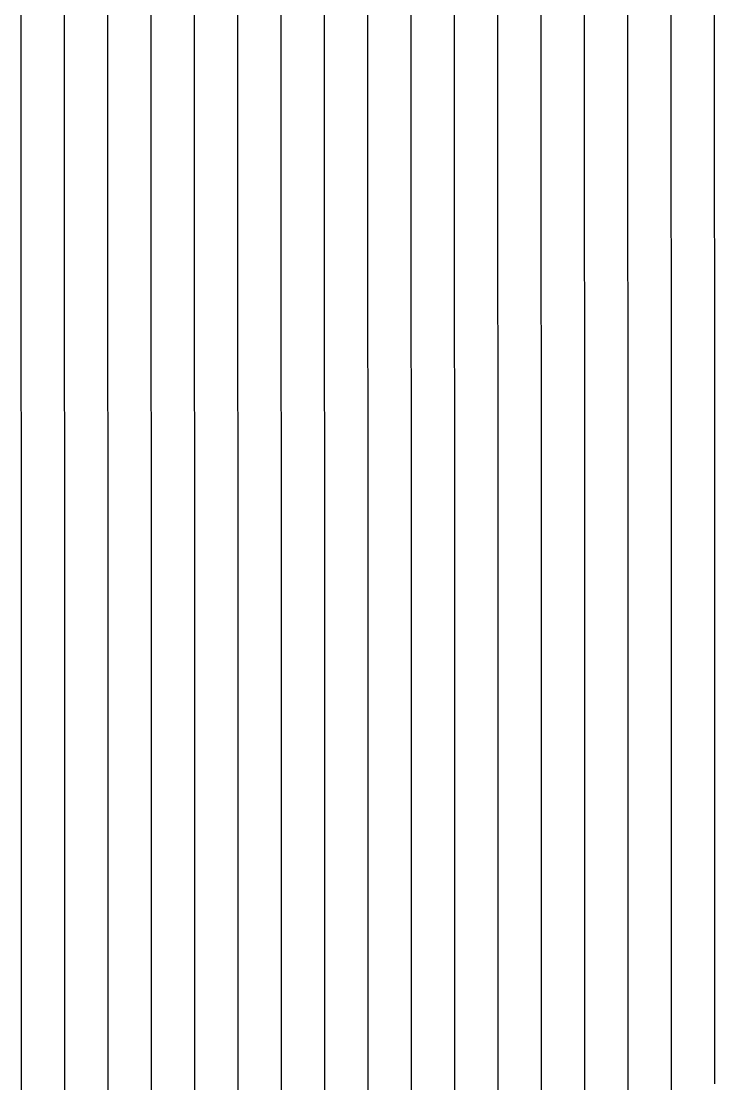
# Model space of a CAD drawing. Header units: metres. Extents: x -287 to 275, y -246 to 245.
# Drawn here: x 195.1 to 275.1, y 0 to 122.5 of the extents above; entities that cross this region are included whole.
import ezdxf

# ---------------------------------------------------------------- set-up
doc = ezdxf.new("R2010")
doc.units = ezdxf.units.M

msp = doc.modelspace()

# ---------------------------------------------------------------- linework, layer by layer
for p, q in [((195.10846, 120.04712, -692.81647), (195.10736, 125.04785, -692.8165)), ((200.10712, 120.04602, -692.8166), (200.10602, 125.04675, -692.8166)), ((205.10571, 120.04492, -692.81665), (205.10461, 125.045654, -692.8167)), ((210.10437, 120.043884, -692.8167), (210.10333, 125.04462, -692.8168)), ((215.10309, 120.04285, -692.81683), (215.10205, 125.04358, -692.81683)), ((220.10175, 120.04193, -692.8169), (220.10077, 125.0426, -692.81696)), ((225.10046, 120.040955, -692.81696), (225.09955, 125.04169, -692.817)), ((230.09924, 120.04004, -692.8171), (230.09833, 125.04071, -692.8171)), ((235.09802, 120.03912, -692.81714), (235.0971, 125.039795, -692.81714)), ((240.0968, 120.03827, -692.8172), (240.09601, 125.03888, -692.81726)), ((245.09564, 120.037415, -692.81726), (245.09479, 125.038086, -692.8173)), ((250.09454, 120.03662, -692.8173), (250.09363, 125.03729, -692.8174)), ((255.09338, 120.03583, -692.81744), (255.09259, 125.03644, -692.81744)), ((260.09222, 120.035034, -692.8175), (260.09143, 125.035645, -692.8175)), ((265.0912, 120.0343, -692.81757), (265.0904, 125.03491, -692.81757)), ((270.09003, 120.03357, -692.8176), (270.08936, 125.03418, -692.8176)), ((275.089, 120.03284, -692.8177), (275.08826, 125.03351, -692.8177)), ((195.10962, 115.046326, -692.8164), (195.10846, 120.04712, -692.81647)), ((200.10815, 115.04529, -692.8165), (200.10712, 120.04602, -692.8166)), ((205.10675, 115.04413, -692.8166), (205.10571, 120.04492, -692.81665)), ((210.10541, 115.04309, -692.8167), (210.10437, 120.043884, -692.8167)), ((215.10406, 115.042175, -692.8168), (215.10309, 120.04285, -692.81683)), ((220.10272, 115.04114, -692.8169), (220.10175, 120.04193, -692.8169)), ((225.10144, 115.04022, -692.81696), (225.10046, 120.040955, -692.81696)), ((230.10016, 115.03931, -692.817), (230.09924, 120.04004, -692.8171)), ((235.09894, 115.03839, -692.81714), (235.09802, 120.03912, -692.81714)), ((240.09772, 115.0376, -692.8172), (240.0968, 120.03827, -692.8172)), ((245.0965, 115.036804, -692.81726), (245.09564, 120.037415, -692.81726)), ((250.09534, 115.03595, -692.8173), (250.09454, 120.03662, -692.8173)), ((255.09418, 115.03516, -692.8174), (255.09338, 120.03583, -692.81744)), ((260.09302, 115.034424, -692.81744), (260.09222, 120.035034, -692.8175)), ((265.09186, 115.03369, -692.8175), (265.0912, 120.0343, -692.81757)), ((270.09082, 115.0329, -692.81757), (270.09003, 120.03357, -692.8176)), ((275.08972, 115.03223, -692.8176), (275.089, 120.03284, -692.8177)), ((195.11072, 110.04553, -692.8164), (195.10962, 115.046326, -692.8164)), ((200.10925, 110.04443, -692.81647), (200.10815, 115.04529, -692.8165)), ((205.10785, 110.043396, -692.8166), (205.10675, 115.04413, -692.8166)), ((210.10645, 110.04236, -692.81665), (210.10541, 115.04309, -692.8167)), ((215.10504, 110.04138, -692.8168), (215.10406, 115.042175, -692.8168)), ((220.1037, 110.040436, -692.81683), (220.10272, 115.04114, -692.8169)), ((225.10236, 110.03949, -692.8169), (225.10144, 115.04022, -692.81696)), ((230.10107, 110.038574, -692.817), (230.10016, 115.03931, -692.817)), ((235.0998, 110.03772, -692.8171), (235.09894, 115.03839, -692.81714)), ((240.09851, 110.036896, -692.81714), (240.09772, 115.0376, -692.8172)), ((245.09729, 110.03604, -692.8172), (245.0965, 115.036804, -692.81726)), ((250.09613, 110.03528, -692.8173), (250.09534, 115.03595, -692.8173)), ((255.09491, 110.034485, -692.8174), (255.09418, 115.03516, -692.8174)), ((260.09375, 110.03372, -692.81744), (260.09302, 115.034424, -692.81744)), ((265.0926, 110.03302, -692.8175), (265.09186, 115.03369, -692.8175)), ((270.0915, 110.03229, -692.81757), (270.09082, 115.0329, -692.81757)), ((275.09033, 110.031586, -692.8176), (275.08972, 115.03223, -692.8176)), ((195.11182, 105.04468, -692.81635), (195.11072, 110.04553, -692.8164)), ((200.11035, 105.04361, -692.81647), (200.10925, 110.04443, -692.81647)), ((205.10889, 105.04257, -692.8165), (205.10785, 110.043396, -692.8166)), ((210.10736, 105.041565, -692.81665), (210.10645, 110.04236, -692.81665)), ((215.10596, 105.04059, -692.8167), (215.10504, 110.04138, -692.8168)), ((220.10461, 105.03964, -692.81683), (220.1037, 110.040436, -692.81683)), ((225.10327, 105.03873, -692.8169), (225.10236, 110.03949, -692.8169)), ((230.10193, 105.03784, -692.81696), (230.10107, 110.038574, -692.817)), ((235.10065, 105.03696, -692.8171), (235.0998, 110.03772, -692.8171)), ((240.09937, 105.03613, -692.81714), (240.09851, 110.036896, -692.81714)), ((245.09808, 105.03534, -692.8172), (245.09729, 110.03604, -692.8172)), ((250.09686, 105.034546, -692.81726), (250.09613, 110.03528, -692.8173)), ((255.09564, 105.03378, -692.8173), (255.09491, 110.034485, -692.8174)), ((260.09442, 105.03305, -692.8174), (260.09375, 110.03372, -692.81744)), ((265.09326, 105.03235, -692.8175), (265.0926, 110.03302, -692.8175)), ((270.09216, 105.03165, -692.81757), (270.0915, 110.03229, -692.81757)), ((275.091, 105.030945, -692.8176), (275.09033, 110.031586, -692.8176)), ((195.11292, 100.04379, -692.8163), (195.11182, 105.04468, -692.81635)), ((200.11139, 100.042786, -692.8164), (200.11035, 105.04361, -692.81647)), ((205.10992, 100.04172, -692.8165), (205.10889, 105.04257, -692.8165)), ((210.1084, 100.04071, -692.8166), (210.10736, 105.041565, -692.81665)), ((215.107, 100.039764, -692.8167), (215.10596, 105.04059, -692.8167)), ((220.10559, 100.03882, -692.8168), (220.10461, 105.03964, -692.81683)), ((225.10419, 100.03793, -692.8169), (225.10327, 105.03873, -692.8169)), ((230.10284, 100.03705, -692.81696), (230.10193, 105.03784, -692.81696)), ((235.1015, 100.036224, -692.817), (235.10065, 105.03696, -692.8171)), ((240.10016, 100.03537, -692.8171), (240.09937, 105.03613, -692.81714)), ((245.09888, 100.03461, -692.8172), (245.09808, 105.03534, -692.8172)), ((250.09766, 100.033844, -692.81726), (250.09686, 105.034546, -692.81726)), ((255.09637, 100.03308, -692.8173), (255.09564, 105.03378, -692.8173)), ((260.0952, 100.03235, -692.8174), (260.09442, 105.03305, -692.8174)), ((265.094, 100.03165, -692.81744), (265.09326, 105.03235, -692.8175)), ((270.0929, 100.030945, -692.8175), (270.09216, 105.03165, -692.81757)), ((275.09167, 100.030304, -692.81757), (275.091, 105.030945, -692.8176)), ((195.11395, 95.04291, -692.8163), (195.11292, 100.04379, -692.8163)), ((200.11237, 95.04187, -692.81635), (200.11139, 100.042786, -692.8164)), ((205.1109, 95.04086, -692.81647), (205.10992, 100.04172, -692.8165)), ((210.10938, 95.03989, -692.8166), (210.1084, 100.04071, -692.8166)), ((215.10785, 95.03894, -692.81665), (215.107, 100.039764, -692.8167)), ((220.10645, 95.038025, -692.8168), (220.10559, 100.03882, -692.8168)), ((225.10504, 95.03714, -692.81683), (225.10419, 100.03793, -692.8169)), ((230.1037, 95.036285, -692.8169), (230.10284, 100.03705, -692.81696)), ((235.1023, 95.03543, -692.817), (235.1015, 100.036224, -692.817)), ((240.10095, 95.03461, -692.8171), (240.10016, 100.03537, -692.8171)), ((245.09967, 95.033844, -692.81714), (245.09888, 100.03461, -692.8172)), ((250.09839, 95.03308, -692.8172), (250.09766, 100.033844, -692.81726)), ((255.0971, 95.03235, -692.8173), (255.09637, 100.03308, -692.8173)), ((260.09595, 95.03162, -692.8174), (260.0952, 100.03235, -692.8174)), ((265.09467, 95.030914, -692.81744), (265.094, 100.03165, -692.81744)), ((270.0935, 95.03027, -692.8175), (270.0929, 100.030945, -692.8175)), ((275.0924, 95.0296, -692.81757), (275.09167, 100.030304, -692.81757)), ((195.11505, 90.04199, -692.8162), (195.11395, 95.04291, -692.8163)), ((200.11346, 90.040955, -692.81635), (200.11237, 95.04187, -692.81635)), ((205.11188, 90.03995, -692.81647), (205.1109, 95.04086, -692.81647)), ((210.11035, 90.039, -692.8165), (210.10938, 95.03989, -692.8166)), ((215.10883, 90.038055, -692.81665), (215.10785, 95.03894, -692.81665)), ((220.10736, 90.03714, -692.8167), (220.10645, 95.038025, -692.8168)), ((225.10596, 90.036285, -692.81683), (225.10504, 95.03714, -692.81683)), ((230.10449, 90.03543, -692.8169), (230.1037, 95.036285, -692.8169)), ((235.10309, 90.03464, -692.81696), (235.1023, 95.03543, -692.817)), ((240.10175, 90.033844, -692.8171), (240.10095, 95.03461, -692.8171)), ((245.10046, 90.03305, -692.81714), (245.09967, 95.033844, -692.81714)), ((250.09912, 90.03232, -692.8172), (250.09839, 95.03308, -692.8172)), ((255.09784, 90.03162, -692.81726), (255.0971, 95.03235, -692.8173)), ((260.09656, 90.03088, -692.8173), (260.09595, 95.03162, -692.8174)), ((265.0954, 90.03021, -692.8174), (265.09467, 95.030914, -692.81744)), ((270.09418, 90.02957, -692.8175), (270.0935, 95.03027, -692.8175)), ((275.09302, 90.0289, -692.81757), (275.0924, 95.0296, -692.81757)), ((195.11603, 85.041046, -692.8162), (195.11505, 90.04199, -692.8162)), ((200.11444, 85.04001, -692.8163), (200.11346, 90.040955, -692.81635)), ((205.11285, 85.03903, -692.8164), (205.11188, 90.03995, -692.81647)), ((210.11127, 85.038086, -692.8165), (210.11035, 90.039, -692.8165)), ((215.10968, 85.03717, -692.8166), (215.10883, 90.038055, -692.81665)), ((220.10828, 85.036285, -692.8167), (220.10736, 90.03714, -692.8167)), ((225.10675, 85.03543, -692.8168), (225.10596, 90.036285, -692.81683)), ((230.10535, 85.03458, -692.8169), (230.10449, 90.03543, -692.8169)), ((235.10394, 85.03378, -692.81696), (235.10309, 90.03464, -692.81696)), ((240.10254, 85.03302, -692.817), (240.10175, 90.033844, -692.8171)), ((245.1012, 85.03226, -692.8171), (245.10046, 90.03305, -692.81714)), ((250.09985, 85.031525, -692.8172), (250.09912, 90.03232, -692.8172)), ((255.09857, 85.03082, -692.81726), (255.09784, 90.03162, -692.81726)), ((260.0973, 85.03015, -692.8173), (260.09656, 90.03088, -692.8173)), ((265.096, 85.02948, -692.8174), (265.0954, 90.03021, -692.8174)), ((270.0948, 85.02881, -692.81744), (270.09418, 90.02957, -692.8175)), ((275.09363, 85.0282, -692.8175), (275.09302, 90.0289, -692.81757)), ((195.11713, 80.04004, -692.81616), (195.11603, 85.041046, -692.8162)), ((200.11542, 80.03906, -692.8163), (200.11444, 85.04001, -692.8163)), ((205.11383, 80.038086, -692.81635), (205.11285, 85.03903, -692.8164)), ((210.11218, 80.03717, -692.81647), (210.11127, 85.038086, -692.8165)), ((215.11066, 80.036285, -692.8166), (215.10968, 85.03717, -692.8166)), ((220.10913, 80.0354, -692.81665), (220.10828, 85.036285, -692.8167)), ((225.1076, 80.034546, -692.8168), (225.10675, 85.03543, -692.8168)), ((230.10614, 80.03372, -692.81683), (230.10535, 85.03458, -692.8169)), ((235.10468, 80.03296, -692.8169), (235.10394, 85.03378, -692.81696)), ((240.10327, 80.032196, -692.817), (240.10254, 85.03302, -692.817)), ((245.10193, 80.03146, -692.8171), (245.1012, 85.03226, -692.8171)), ((250.10059, 80.03073, -692.81714), (250.09985, 85.031525, -692.8172)), ((255.09924, 80.03003, -692.81726), (255.09857, 85.03082, -692.81726)), ((260.09796, 80.02936, -692.8173), (260.0973, 85.03015, -692.8173)), ((265.09668, 80.02869, -692.8174), (265.096, 85.02948, -692.8174)), ((270.0954, 80.028076, -692.81744), (270.0948, 85.02881, -692.81744)), ((275.09424, 80.027466, -692.8175), (275.09363, 85.0282, -692.8175)), ((195.1181, 75.03903, -692.8161), (195.11713, 80.04004, -692.81616)), ((200.1164, 75.038055, -692.8162), (200.11542, 80.03906, -692.8163)), ((205.11475, 75.03711, -692.81635), (205.11383, 80.038086, -692.81635)), ((210.1131, 75.036224, -692.81647), (210.11218, 80.03717, -692.81647)), ((215.11151, 75.03534, -692.8165), (215.11066, 80.036285, -692.8166)), ((220.10992, 75.034485, -692.81665), (220.10913, 80.0354, -692.81665)), ((225.10846, 75.03366, -692.8167), (225.1076, 80.034546, -692.8168)), ((230.10693, 75.03287, -692.81683), (230.10614, 80.03372, -692.81683)), ((235.10547, 75.032074, -692.8169), (235.10468, 80.03296, -692.8169)), ((240.10406, 75.03134, -692.81696), (240.10327, 80.032196, -692.817)), ((245.10266, 75.03061, -692.8171), (245.10193, 80.03146, -692.8171)), ((250.10126, 75.02991, -692.81714), (250.10059, 80.03073, -692.81714)), ((255.09991, 75.029236, -692.8172), (255.09924, 80.03003, -692.81726)), ((260.09863, 75.028564, -692.81726), (260.09796, 80.02936, -692.8173)), ((265.09735, 75.02792, -692.8174), (265.09668, 80.02869, -692.8174)), ((270.09607, 75.02731, -692.81744), (270.0954, 80.028076, -692.81744)), ((275.09485, 75.0267, -692.8175), (275.09424, 80.027466, -692.8175)), ((195.11908, 70.037964, -692.8161), (195.1181, 75.03903, -692.8161)), ((200.11737, 70.03705, -692.8162), (200.1164, 75.038055, -692.8162)), ((205.1156, 70.03613, -692.8163), (205.11475, 75.03711, -692.81635)), ((210.11395, 70.03522, -692.8164), (210.1131, 75.036224, -692.81647)), ((215.11237, 70.03436, -692.8165), (215.11151, 75.03534, -692.8165)), ((220.11078, 70.03354, -692.8166), (220.10992, 75.034485, -692.81665)), ((225.10925, 70.032715, -692.8167), (225.10846, 75.03366, -692.8167)), ((230.10767, 70.03195, -692.8168), (230.10693, 75.03287, -692.81683)), ((235.1062, 70.03122, -692.8169), (235.10547, 75.032074, -692.8169)), ((240.10474, 70.03046, -692.81696), (240.10406, 75.03134, -692.81696)), ((245.10333, 70.029755, -692.817), (245.10266, 75.03061, -692.8171)), ((250.10193, 70.02908, -692.81714), (250.10126, 75.02991, -692.81714)), ((255.10059, 70.02841, -692.8172), (255.09991, 75.029236, -692.8172)), ((260.09924, 70.02777, -692.81726), (260.09863, 75.028564, -692.81726)), ((265.09796, 70.02713, -692.8173), (265.09735, 75.02792, -692.8174)), ((270.09668, 70.02655, -692.8174), (270.09607, 75.02731, -692.81744)), ((275.09546, 70.02594, -692.81744), (275.09485, 75.0267, -692.8175)), ((195.12, 65.036896, -692.81604), (195.11908, 70.037964, -692.8161)), ((200.11829, 65.03598, -692.81616), (200.11737, 70.03705, -692.8162)), ((205.11652, 65.035095, -692.8163), (205.1156, 70.03613, -692.8163)), ((210.11487, 65.03424, -692.8164), (210.11395, 70.03522, -692.8164)), ((215.11322, 65.03339, -692.81647), (215.11237, 70.03436, -692.8165)), ((220.11157, 65.03256, -692.8166), (220.11078, 70.03354, -692.8166)), ((225.10999, 65.0318, -692.81665), (225.10925, 70.032715, -692.8167)), ((230.10846, 65.031006, -692.8168), (230.10767, 70.03195, -692.8168)), ((235.10693, 65.03027, -692.81683), (235.1062, 70.03122, -692.8169)), ((240.10547, 65.02957, -692.81696), (240.10474, 70.03046, -692.81696)), ((245.104, 65.0289, -692.817), (245.10333, 70.029755, -692.817)), ((250.1026, 65.0282, -692.8171), (250.10193, 70.02908, -692.81714)), ((255.1012, 65.02756, -692.8172), (255.10059, 70.02841, -692.8172)), ((260.0999, 65.02695, -692.81726), (260.09924, 70.02777, -692.81726)), ((265.09857, 65.02634, -692.8173), (265.09796, 70.02713, -692.8173)), ((270.0973, 65.02573, -692.8174), (270.09668, 70.02655, -692.8174)), ((275.09595, 65.02518, -692.81744), (275.09546, 70.02594, -692.81744)), ((195.12097, 60.035828, -692.81604), (195.12, 65.036896, -692.81604)), ((200.1192, 60.034912, -692.81616), (200.11829, 65.03598, -692.81616)), ((205.11743, 60.034058, -692.8162), (205.11652, 65.035095, -692.8163)), ((210.11572, 60.033173, -692.81635), (210.11487, 65.03424, -692.8164)), ((215.11401, 60.03238, -692.81647), (215.11322, 65.03339, -692.81647)), ((220.11237, 60.031555, -692.8165), (220.11157, 65.03256, -692.8166)), ((225.11078, 60.030823, -692.81665), (225.10999, 65.0318, -692.81665)), ((230.10919, 60.03006, -692.8167), (230.10846, 65.031006, -692.8168)), ((235.10767, 60.029358, -692.81683), (235.10693, 65.03027, -692.81683)), ((240.10614, 60.028656, -692.8169), (240.10547, 65.02957, -692.81696)), ((245.10468, 60.027985, -692.817), (245.104, 65.0289, -692.817)), ((250.10327, 60.027344, -692.8171), (250.1026, 65.0282, -692.8171)), ((255.10187, 60.026733, -692.81714), (255.1012, 65.02756, -692.8172)), ((260.10046, 60.026093, -692.8172), (260.0999, 65.02695, -692.81726)), ((265.09912, 60.025513, -692.8173), (265.09857, 65.02634, -692.8173)), ((270.09784, 60.024963, -692.8174), (270.0973, 65.02573, -692.8174)), ((275.0965, 60.024384, -692.81744), (275.09595, 65.02518, -692.81744)), ((195.12189, 55.0347, -692.816), (195.12097, 60.035828, -692.81604)), ((200.12006, 55.033813, -692.8161), (200.1192, 60.034912, -692.81616)), ((205.11829, 55.03296, -692.8162), (205.11743, 60.034058, -692.8162)), ((210.11652, 55.032135, -692.81635), (210.11572, 60.033173, -692.81635)), ((215.1148, 55.03134, -692.8164), (215.11401, 60.03238, -692.81647)), ((220.11316, 55.03058, -692.8165), (220.11237, 60.031555, -692.8165)), ((225.11151, 55.029816, -692.81665), (225.11078, 60.030823, -692.81665)), ((230.10992, 55.029083, -692.8167), (230.10919, 60.03006, -692.8167)), ((235.10834, 55.02841, -692.81683), (235.10767, 60.029358, -692.81683)), ((240.10681, 55.02771, -692.8169), (240.10614, 60.028656, -692.8169)), ((245.10535, 55.0271, -692.81696), (245.10468, 60.027985, -692.817)), ((250.10388, 55.02643, -692.8171), (250.10327, 60.027344, -692.8171)), ((255.10248, 55.025818, -692.81714), (255.10187, 60.026733, -692.81714)), ((260.10107, 55.02527, -692.8172), (260.10046, 60.026093, -692.8172)), ((265.09967, 55.02469, -692.81726), (265.09912, 60.025513, -692.8173)), ((270.09833, 55.02414, -692.8174), (270.09784, 60.024963, -692.8174)), ((275.0971, 55.02356, -692.81744), (275.0965, 60.024384, -692.81744)), ((195.12274, 50.03354, -692.816), (195.12189, 55.0347, -692.816)), ((200.12091, 50.032684, -692.8161), (200.12006, 55.033813, -692.8161)), ((205.11908, 50.03183, -692.81616), (205.11829, 55.03296, -692.8162)), ((210.11731, 50.031036, -692.8163), (210.11652, 55.032135, -692.81635)), ((215.1156, 50.030273, -692.8164), (215.1148, 55.03134, -692.8164)), ((220.11389, 50.02954, -692.8165), (220.11316, 55.03058, -692.8165)), ((225.11218, 50.02881, -692.8166), (225.11151, 55.029816, -692.81665)), ((230.1106, 50.028137, -692.8167), (230.10992, 55.029083, -692.8167)), ((235.10901, 50.027435, -692.8168), (235.10834, 55.02841, -692.81683)), ((240.10748, 50.026794, -692.8169), (240.10681, 55.02771, -692.8169)), ((245.10596, 50.026154, -692.81696), (245.10535, 55.0271, -692.81696)), ((250.10449, 50.025543, -692.817), (250.10388, 55.02643, -692.8171)), ((255.10303, 50.024963, -692.81714), (255.10248, 55.025818, -692.81714)), ((260.10162, 50.024384, -692.8172), (260.10107, 55.02527, -692.8172)), ((265.10028, 50.023804, -692.81726), (265.09967, 55.02469, -692.81726)), ((270.09888, 50.023254, -692.8173), (270.09833, 55.02414, -692.8174)), ((275.0976, 50.022766, -692.8174), (275.0971, 55.02356, -692.81744)), ((195.1236, 45.03238, -692.8159), (195.12274, 50.03354, -692.816)), ((200.12177, 45.031525, -692.81604), (200.12091, 50.032684, -692.8161)), ((205.11987, 45.03073, -692.81616), (205.11908, 50.03183, -692.81616)), ((210.1181, 45.02997, -692.8163), (210.11731, 50.031036, -692.8163)), ((215.11633, 45.029205, -692.8164), (215.1156, 50.030273, -692.8164)), ((220.11462, 45.028473, -692.81647), (220.11389, 50.02954, -692.8165)), ((225.11292, 45.0278, -692.8166), (225.11218, 50.02881, -692.8166)), ((230.11127, 45.0271, -692.81665), (230.1106, 50.028137, -692.8167)), ((235.10968, 45.02646, -692.8168), (235.10901, 50.027435, -692.8168)), ((240.1081, 45.025818, -692.81683), (240.10748, 50.026794, -692.8169)), ((245.10657, 45.025208, -692.81696), (245.10596, 50.026154, -692.81696)), ((250.1051, 45.024597, -692.817), (250.10449, 50.025543, -692.817)), ((255.10364, 45.024048, -692.8171), (255.10303, 50.024963, -692.81714)), ((260.10217, 45.023468, -692.8172), (260.10162, 50.024384, -692.8172)), ((265.10083, 45.02295, -692.81726), (265.10028, 50.023804, -692.81726)), ((270.09943, 45.02243, -692.8173), (270.09888, 50.023254, -692.8173)), ((275.09808, 45.021942, -692.8174), (275.0976, 50.022766, -692.8174)), ((195.12445, 40.03116, -692.8159), (195.1236, 45.03238, -692.8159)), ((200.1225, 40.030365, -692.81604), (200.12177, 45.031525, -692.81604)), ((205.1206, 40.02957, -692.81616), (205.11987, 45.03073, -692.81616)), ((210.11884, 40.02884, -692.8162), (210.1181, 45.02997, -692.8163)), ((215.11707, 40.028107, -692.81635), (215.11633, 45.029205, -692.8164)), ((220.1153, 40.027405, -692.81647), (220.11462, 45.028473, -692.81647)), ((225.11359, 40.026733, -692.8165), (225.11292, 45.0278, -692.8166)), ((230.11194, 40.026093, -692.81665), (230.11127, 45.0271, -692.81665)), ((235.11029, 40.02545, -692.8168), (235.10968, 45.02646, -692.8168)), ((240.10876, 40.02484, -692.81683), (240.1081, 45.025818, -692.81683)), ((245.10718, 40.02426, -692.8169), (245.10657, 45.025208, -692.81696)), ((250.10571, 40.02368, -692.817), (250.1051, 45.024597, -692.817)), ((255.10419, 40.023132, -692.8171), (255.10364, 45.024048, -692.8171)), ((260.10272, 40.022583, -692.81714), (260.10217, 45.023468, -692.8172)), ((265.10132, 40.022064, -692.81726), (265.10083, 45.02295, -692.81726)), ((270.09998, 40.021576, -692.8173), (270.09943, 45.02243, -692.8173)), ((275.09863, 40.021088, -692.8174), (275.09808, 45.021942, -692.8174)), ((195.12524, 35.029938, -692.81586), (195.12445, 40.03116, -692.8159)), ((200.12329, 35.029175, -692.816), (200.1225, 40.030365, -692.81604)), ((205.1214, 35.02841, -692.8161), (205.1206, 40.02957, -692.81616)), ((210.11957, 35.02768, -692.8162), (210.11884, 40.02884, -692.8162)), ((215.11774, 35.027008, -692.81635), (215.11707, 40.028107, -692.81635)), ((220.11597, 35.026306, -692.8164), (220.1153, 40.027405, -692.81647)), ((225.11426, 35.025665, -692.8165), (225.11359, 40.026733, -692.8165)), ((230.11261, 35.025024, -692.81665), (230.11194, 40.026093, -692.81665)), ((235.1109, 35.024414, -692.8167), (235.11029, 40.02545, -692.8168)), ((240.10938, 35.023865, -692.81683), (240.10876, 40.02484, -692.81683)), ((245.10773, 35.023285, -692.8169), (245.10718, 40.02426, -692.8169)), ((250.1062, 35.022736, -692.81696), (250.10571, 40.02368, -692.817)), ((255.10474, 35.022217, -692.8171), (255.10419, 40.023132, -692.8171)), ((260.10327, 35.021698, -692.81714), (260.10272, 40.022583, -692.81714)), ((265.10187, 35.02118, -692.8172), (265.10132, 40.022064, -692.81726)), ((270.1004, 35.02069, -692.8173), (270.09998, 40.021576, -692.8173)), ((275.09906, 35.020233, -692.8174), (275.09863, 40.021088, -692.8174)), ((195.12604, 30.028687, -692.81586), (195.12524, 35.029938, -692.81586)), ((200.12402, 30.027924, -692.816), (200.12329, 35.029175, -692.816)), ((205.12213, 30.027222, -692.8161), (205.1214, 35.02841, -692.8161)), ((210.12024, 30.02655, -692.8162), (210.11957, 35.02768, -692.8162)), ((215.11841, 30.025848, -692.8163), (215.11774, 35.027008, -692.81635)), ((220.11658, 30.025208, -692.8164), (220.11597, 35.026306, -692.8164)), ((225.11487, 30.024567, -692.8165), (225.11426, 35.025665, -692.8165)), ((230.11316, 30.023987, -692.8166), (230.11261, 35.025024, -692.81665)), ((235.11151, 30.023376, -692.8167), (235.1109, 35.024414, -692.8167)), ((240.10986, 30.022827, -692.8168), (240.10938, 35.023865, -692.81683)), ((245.10834, 30.022278, -692.8169), (245.10773, 35.023285, -692.8169)), ((250.10675, 30.021759, -692.81696), (250.1062, 35.022736, -692.81696)), ((255.10522, 30.02127, -692.8171), (255.10474, 35.022217, -692.8171)), ((260.10376, 30.020752, -692.81714), (260.10327, 35.021698, -692.81714)), ((265.1023, 30.020294, -692.8172), (265.10187, 35.02118, -692.8172)), ((270.1009, 30.019806, -692.81726), (270.1004, 35.02069, -692.8173)), ((275.0995, 30.019348, -692.8173), (275.09906, 35.020233, -692.8174)), ((195.12677, 25.027435, -692.8158), (195.12604, 30.028687, -692.81586)), ((200.12476, 25.026703, -692.8159), (200.12402, 30.027924, -692.816)), ((205.1228, 25.026001, -692.81604), (205.12213, 30.027222, -692.8161)), ((210.12091, 25.02533, -692.81616), (210.12024, 30.02655, -692.8162)), ((215.11908, 25.024689, -692.8163), (215.11841, 30.025848, -692.8163)), ((220.11725, 25.024078, -692.8164), (220.11658, 30.025208, -692.8164)), ((225.11548, 25.023499, -692.81647), (225.11487, 30.024567, -692.8165)), ((230.11377, 25.022919, -692.8166), (230.11316, 30.023987, -692.8166)), ((235.11212, 25.022339, -692.8167), (235.11151, 30.023376, -692.8167)), ((240.11047, 25.02179, -692.8168), (240.10986, 30.022827, -692.8168)), ((245.10883, 25.02127, -692.8169), (245.10834, 30.022278, -692.8169)), ((250.10724, 25.020752, -692.81696), (250.10675, 30.021759, -692.81696)), ((255.10571, 25.020264, -692.817), (255.10522, 30.02127, -692.8171)), ((260.10425, 25.019806, -692.81714), (260.10376, 30.020752, -692.81714)), ((265.10278, 25.019348, -692.8172), (265.1023, 30.020294, -692.8172)), ((270.10132, 25.01892, -692.81726), (270.1009, 30.019806, -692.81726)), ((275.09998, 25.018463, -692.8173), (275.0995, 30.019348, -692.8173)), ((195.12744, 20.026123, -692.8158), (195.12677, 25.027435, -692.8158)), ((200.12543, 20.025421, -692.8159), (200.12476, 25.026703, -692.8159)), ((205.12347, 20.02478, -692.81604), (205.1228, 25.026001, -692.81604)), ((210.12158, 20.024109, -692.81616), (210.12091, 25.02533, -692.81616)), ((215.11969, 20.023499, -692.8163), (215.11908, 25.024689, -692.8163)), ((220.11786, 20.02295, -692.81635), (220.11725, 25.024078, -692.8164)), ((225.11603, 20.02237, -692.81647), (225.11548, 25.023499, -692.81647)), ((230.11432, 20.02182, -692.8166), (230.11377, 25.022919, -692.8166)), ((235.11261, 20.02127, -692.81665), (235.11212, 25.022339, -692.8167)), ((240.11096, 20.020752, -692.8168), (240.11047, 25.02179, -692.8168)), ((245.10931, 20.020233, -692.81683), (245.10883, 25.02127, -692.8169)), ((250.10773, 20.019775, -692.81696), (250.10724, 25.020752, -692.81696)), ((255.1062, 20.019318, -692.817), (255.10571, 25.020264, -692.817)), ((260.10468, 20.01886, -692.8171), (260.10425, 25.019806, -692.81714)), ((265.1032, 20.018433, -692.8172), (265.10278, 25.019348, -692.8172)), ((270.10175, 20.018005, -692.81726), (270.10132, 25.01892, -692.81726)), ((275.1004, 20.017609, -692.8173), (275.09998, 25.018463, -692.8173)), ((195.12817, 15.02478, -692.8158), (195.12744, 20.026123, -692.8158)), ((200.1261, 15.024139, -692.8159), (200.12543, 20.025421, -692.8159)), ((205.12408, 15.023529, -692.81604), (205.12347, 20.02478, -692.81604)), ((210.12213, 15.022919, -692.81616), (210.12158, 20.024109, -692.81616)), ((215.1203, 15.022308, -692.8162), (215.11969, 20.023499, -692.8163)), ((220.11841, 15.021759, -692.81635), (220.11786, 20.02295, -692.81635)), ((225.11658, 15.02121, -692.81647), (225.11603, 20.02237, -692.81647)), ((230.1148, 15.020691, -692.8165), (230.11432, 20.02182, -692.8166)), ((235.11316, 15.020203, -692.81665), (235.11261, 20.02127, -692.81665)), ((240.11145, 15.019684, -692.8168), (240.11096, 20.020752, -692.8168)), ((245.1098, 15.019226, -692.81683), (245.10931, 20.020233, -692.81683)), ((250.10822, 15.018768, -692.8169), (250.10773, 20.019775, -692.81696)), ((255.10663, 15.018311, -692.817), (255.1062, 20.019318, -692.817)), ((260.1051, 15.017883, -692.8171), (260.10468, 20.01886, -692.8171)), ((265.10364, 15.017456, -692.81714), (265.1032, 20.018433, -692.8172)), ((270.10223, 15.01709, -692.81726), (270.10175, 20.018005, -692.81726)), ((275.10077, 15.016693, -692.8173), (275.1004, 20.017609, -692.8173)), ((195.12878, 10.023438, -692.81573), (195.12817, 15.02478, -692.8158)), ((200.12671, 10.022827, -692.81586), (200.1261, 15.024139, -692.8159)), ((205.1247, 10.022247, -692.816), (205.12408, 15.023529, -692.81604)), ((210.12274, 10.021698, -692.8161), (210.12213, 15.022919, -692.81616)), ((215.12085, 10.021118, -692.8162), (215.1203, 15.022308, -692.8162)), ((220.11896, 10.020599, -692.81635), (220.11841, 15.021759, -692.81635)), ((225.11713, 10.02005, -692.81647), (225.11658, 15.02121, -692.81647)), ((230.11536, 10.019562, -692.8165), (230.1148, 15.020691, -692.8165)), ((235.11365, 10.019104, -692.81665), (235.11316, 15.020203, -692.81665)), ((240.11188, 10.018616, -692.8167), (240.11145, 15.019684, -692.8168)), ((245.11029, 10.018158, -692.81683), (245.1098, 15.019226, -692.81683)), ((250.10864, 10.017731, -692.8169), (250.10822, 15.018768, -692.8169)), ((255.10706, 10.017334, -692.817), (255.10663, 15.018311, -692.817)), ((260.10553, 10.016907, -692.8171), (260.1051, 15.017883, -692.8171)), ((265.10406, 10.01651, -692.81714), (265.10364, 15.017456, -692.81714)), ((270.1026, 10.016113, -692.8172), (270.10223, 15.01709, -692.81726)), ((275.10114, 10.015747, -692.8173), (275.10077, 15.016693, -692.8173)), ((195.1294, 5.022095, -692.81573), (195.12878, 10.023438, -692.81573)), ((200.12732, 5.021484, -692.81586), (200.12671, 10.022827, -692.81586)), ((205.12524, 5.020935, -692.816), (205.1247, 10.022247, -692.816)), ((210.12329, 5.020416, -692.8161), (210.12274, 10.021698, -692.8161)), ((215.12134, 5.019897, -692.8162), (215.12085, 10.021118, -692.8162)), ((220.11945, 5.019409, -692.81635), (220.11896, 10.020599, -692.81635)), ((225.11761, 5.01889, -692.8164), (225.11713, 10.02005, -692.81647)), ((230.11584, 5.018433, -692.8165), (230.11536, 10.019562, -692.8165)), ((235.11407, 5.017975, -692.81665), (235.11365, 10.019104, -692.81665)), ((240.11237, 5.017548, -692.8167), (240.11188, 10.018616, -692.8167)), ((245.11072, 5.01709, -692.81683), (245.11029, 10.018158, -692.81683)), ((250.10901, 5.016693, -692.8169), (250.10864, 10.017731, -692.8169)), ((255.10748, 5.016296, -692.81696), (255.10706, 10.017334, -692.817)), ((260.10596, 5.01593, -692.8171), (260.10553, 10.016907, -692.8171)), ((265.10443, 5.015533, -692.81714), (265.10406, 10.01651, -692.81714)), ((270.10297, 5.015198, -692.8172), (270.1026, 10.016113, -692.8172)), ((275.10144, 5.014831, -692.81726), (275.10114, 10.015747, -692.8173)), ((195.13, 0.020721, -692.81573), (195.1294, 5.022095, -692.81573)), ((200.12787, 0.020172, -692.81586), (200.12732, 5.021484, -692.81586)), ((205.12585, 0.019623, -692.816), (205.12524, 5.020935, -692.816)), ((210.12378, 0.019135, -692.8161), (210.12329, 5.020416, -692.8161)), ((215.12189, 0.018646, -692.8162), (215.12134, 5.019897, -692.8162)), ((220.11993, 0.018188, -692.8163), (220.11945, 5.019409, -692.81635)), ((225.1181, 0.017731, -692.8164), (225.11761, 5.01889, -692.8164)), ((230.11627, 0.017273, -692.8165), (230.11584, 5.018433, -692.8165)), ((235.1145, 0.016846, -692.8166), (235.11407, 5.017975, -692.81665)), ((240.1128, 0.016418, -692.8167), (240.11237, 5.017548, -692.8167)), ((245.11108, 0.016052, -692.8168), (245.11072, 5.01709, -692.81683)), ((250.10944, 0.015656, -692.8169), (250.10901, 5.016693, -692.8169)), ((255.10785, 0.015259, -692.81696), (255.10748, 5.016296, -692.81696)), ((260.10632, 0.014923, -692.8171), (260.10596, 5.01593, -692.8171)), ((265.1048, 0.014557, -692.81714), (265.10443, 5.015533, -692.81714)), ((270.10327, 0.014252, -692.8172), (270.10297, 5.015198, -692.8172)), ((275.1018, 0.013916, -692.81726), (275.10144, 5.014831, -692.81726)), ((195.13055, -4.980682, -692.8157), (195.13, 0.020721, -692.81573)), ((200.12836, -4.981171, -692.8158), (200.12787, 0.020172, -692.81586)), ((205.12628, -4.981689, -692.8159), (205.12585, 0.019623, -692.816)), ((210.12427, -4.982147, -692.81604), (210.12378, 0.019135, -692.8161)), ((215.12231, -4.982605, -692.81616), (215.12189, 0.018646, -692.8162)), ((220.12036, -4.983063, -692.8163), (220.11993, 0.018188, -692.8163)), ((225.11853, -4.98346, -692.8164), (225.1181, 0.017731, -692.8164)), ((230.11664, -4.983887, -692.81647), (230.11627, 0.017273, -692.8165)), ((235.11493, -4.984283, -692.8166), (235.1145, 0.016846, -692.8166)), ((240.11316, -4.98468, -692.8167), (240.1128, 0.016418, -692.8167)), ((245.11151, -4.985046, -692.8168), (245.11108, 0.016052, -692.8168)), ((250.1098, -4.985382, -692.8169), (250.10944, 0.015656, -692.8169)), ((255.10822, -4.985748, -692.81696), (255.10785, 0.015259, -692.81696)), ((260.10663, -4.986084, -692.817), (260.10632, 0.014923, -692.8171)), ((265.1051, -4.986389, -692.81714), (265.1048, 0.014557, -692.81714)), ((270.10358, -4.986725, -692.8172), (270.10327, 0.014252, -692.8172))]:
    msp.add_line(p, q)

doc.saveas('drawing.dxf')
